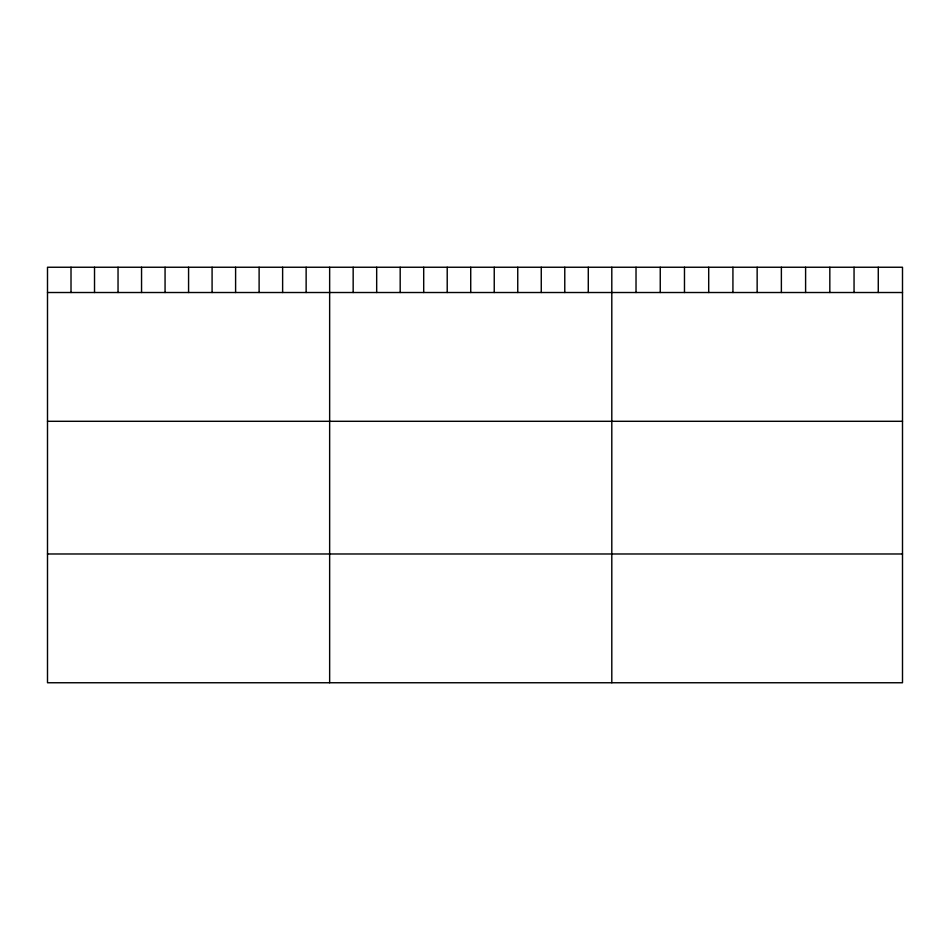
<?xml version="1.0" encoding="UTF-8"?>
<svg xmlns="http://www.w3.org/2000/svg" width="950" height="950" viewBox="0 0 950 950"><rect width="100%" height="100%" fill="white"/><g stroke="black" fill="none" stroke-linecap="round" stroke-linejoin="round"><path stroke-width="1.43" d="M902.5 292.517L902.5 682.753L47.5 682.753L47.5 267.247L902.5 267.247L902.5 292.517L47.5 292.517M47.5 421.301L902.5 421.301M47.5 553.981L902.5 553.981M878.275 267.247L878.275 292.517M854.05 267.247L854.05 292.517M829.825 267.247L829.825 292.517M805.6 267.247L805.6 292.517M781.375 267.247L781.375 292.517M757.15 267.247L757.15 292.517M732.925 267.247L732.925 292.517M708.7 267.247L708.7 292.517M684.475 267.247L684.475 292.517M660.25 267.247L660.25 292.517M636.025 267.247L636.025 292.517M611.8 267.247L611.8 682.753M588.288 267.247L588.288 292.517M564.775 267.247L564.775 292.517M541.263 267.247L541.263 292.517M517.75 267.247L517.75 292.517M494.238 267.247L494.238 292.517M470.725 267.247L470.725 292.517M447.213 267.247L447.213 292.517M423.7 267.247L423.7 292.517M400.188 267.247L400.188 292.517M376.675 267.247L376.675 292.517M353.162 267.247L353.162 292.517M329.65 267.247L329.65 682.753M306.137 267.247L306.137 292.517M282.625 267.247L282.625 292.517M259.113 267.247L259.113 292.517M235.6 267.247L235.6 292.517M212.088 267.247L212.088 292.517M188.575 267.247L188.575 292.517M165.062 267.247L165.062 292.517M141.55 267.247L141.55 292.517M118.038 267.247L118.038 292.517M94.525 267.247L94.525 292.517M71.013 267.247L71.013 292.517"/></g></svg>
